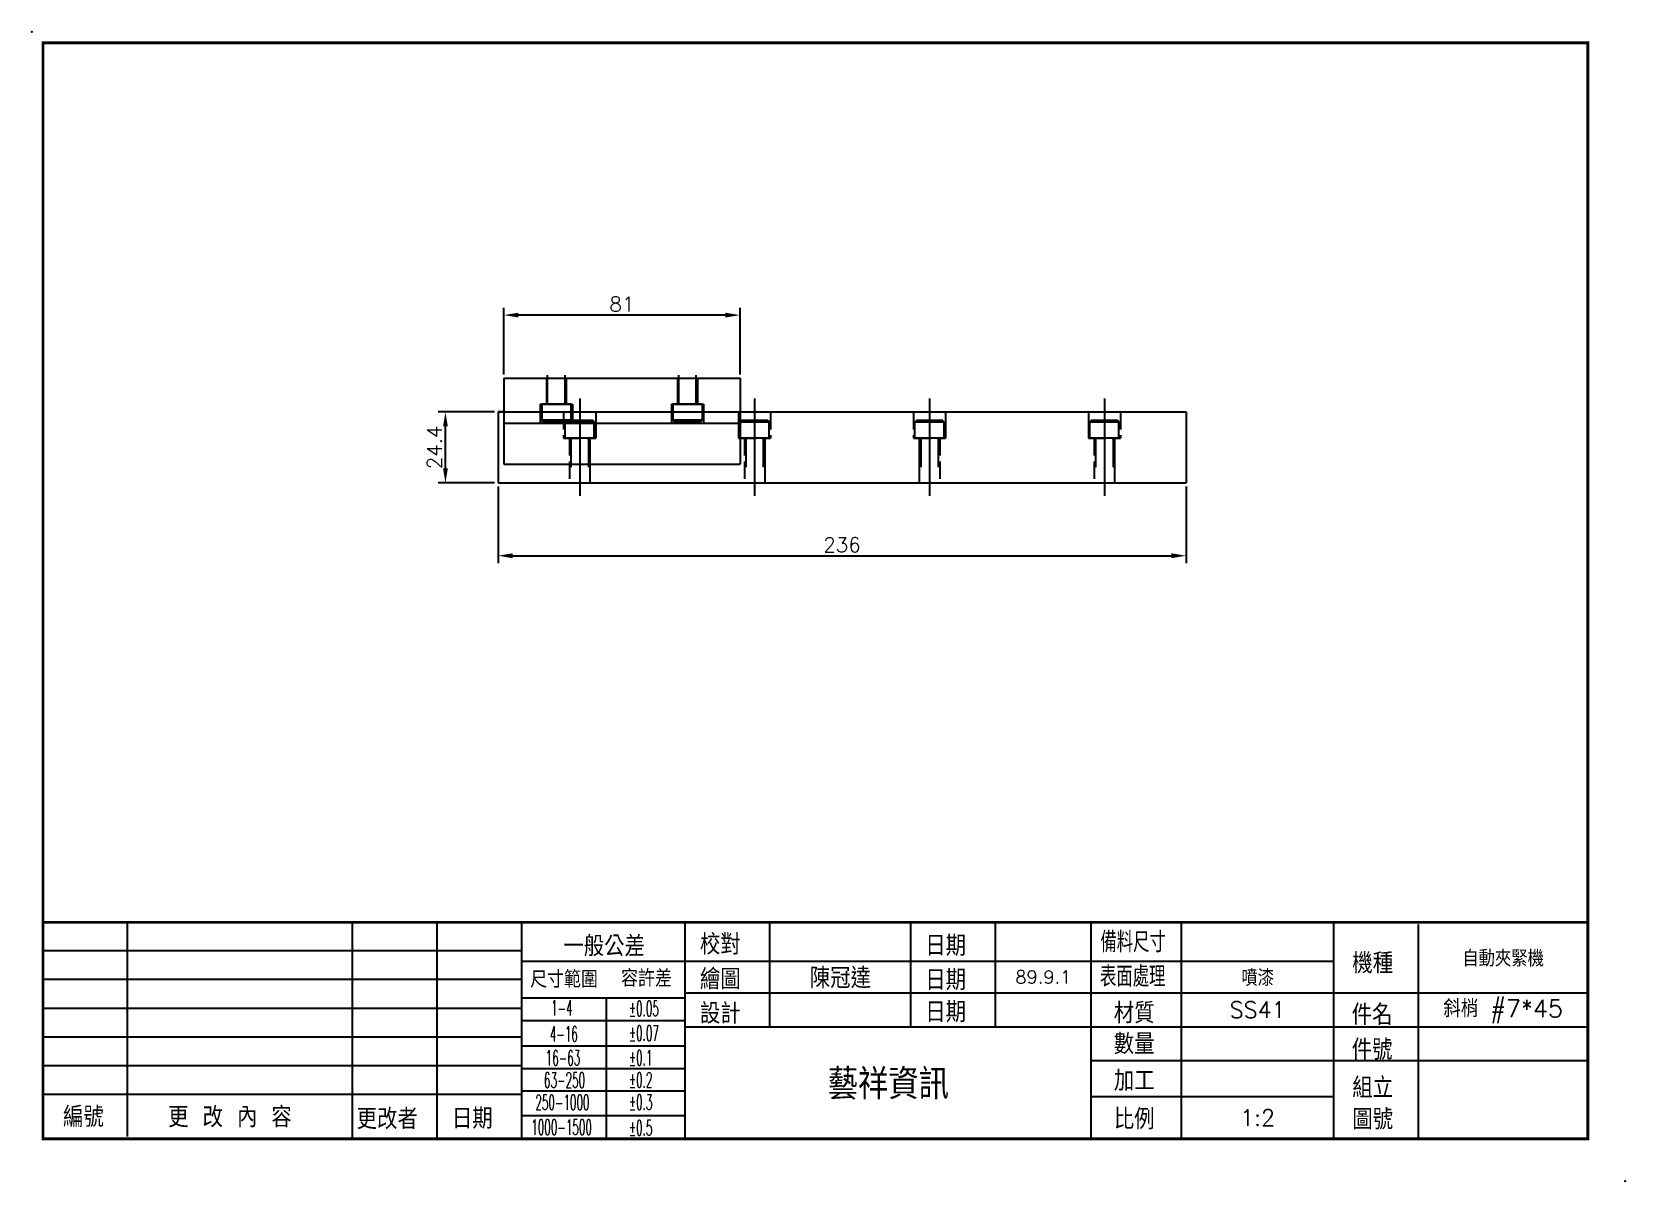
# Model space of a CAD drawing. Extents: x -430 to 116, y 858 to 1253.
import ezdxf
from ezdxf.enums import TextEntityAlignment as Align

# ---------------------------------------------------------------- set-up
doc = ezdxf.new("R2010")
doc.units = 0
doc.header["$LTSCALE"] = 2
doc.header["$MEASUREMENT"] = 0
doc.linetypes.add('CENTER', pattern=[22, 20, -1, 0, -1])
doc.linetypes.add('DASHED', pattern=[4, 3, -1])
doc.layers.get('0').update_dxf_attribs({"linetype": 'CONTINUOUS'})
doc.layers.get('DEFPOINTS').update_dxf_attribs({"linetype": 'CONTINUOUS'})
for name, color, linetype in [('BORDER', 7, 'CONTINUOUS'), ('DIM', 2, 'CONTINUOUS'), ('SHEET', 7, 'CONTINUOUS')]:
    doc.layers.add(name, color=color, linetype=linetype)
doc.styles.add('CHINA', font='romans.shx', dxfattribs={"bigfont": 'chineset.shx'})
doc.styles.add('ROMANS', font='romans', dxfattribs={"width": 0.5})
doc.styles.get("Standard").update_dxf_attribs({"font": 'txt.shx', "bigfont": 'chineset.shx'})
doc.dimstyles.get("Standard").update_dxf_attribs({"dimtxt": 0.18, "dimasz": 0.18, "dimexe": 0.18, "dimexo": 0.0625, "dimgap": 0.09, "dimtad": 0, "dimtih": 1, "dimtoh": 1, "dimdec": 4, "dimzin": 0, "dimtxsty": 'STANDARD', "dimcen": 0.09, "dimazin": 3, "dimtfac": 1, "dimtdec": 4, "dimtofl": 0, "dimtmove": 0, "dimatfit": 3, "dimtolj": 1, "dimtzin": 0})

# ---------------------------------------------------------------- blocks, each defined once
blk = doc.blocks.new('A4')
for p in [(-134.41, 77.3), (138.88, -119.82)]:
    blk.add_point(p)
at = {"layer": 'SHEET'}
for p, q in [((-117.99, -112.19), (-117.99, -75.44)), ((-79.39, -112.56), (-79.39, -75.44)), ((-64.88, -112.56), (-64.88, -75.44)), ((-50.37, -112.56), (-50.37, -75.44)), ((-22.32, -112.56), (-22.32, -75.44)), ((-7.82, -93.33), (-7.82, -75.44)), ((16.36, -93.33), (16.36, -75.44)), ((30.87, -93.33), (30.87, -75.44)), ((47.31, -112.56), (47.31, -75.44)), ((62.79, -112.56), (62.79, -75.44)), ((88.9, -112.56), (88.9, -75.44)), ((103.41, -112.56), (103.41, -75.81)), ((-132.5, -80.27), (-50.37, -80.27)), ((-50.37, -82.1), (88.9, -82.1)), ((-132.5, -85.2), (-50.37, -85.2)), ((-132.5, -90.14), (-50.37, -90.14)), ((-50.37, -88.39), (-22.32, -88.39)), ((-35.86, -112.56), (-35.86, -88.39)), ((-22.32, -87.52), (132.5, -87.52)), ((-50.37, -92.25), (-22.32, -92.25)), ((-132.5, -95.07), (-50.37, -95.07)), ((-22.32, -93.33), (132.5, -93.33)), ((-50.37, -96.61), (-22.32, -96.61)), ((-132.5, -100), (-50.37, -100)), ((-50.37, -100.48), (-22.32, -100.48)), ((47.31, -99.13), (132.5, -99.13)), ((-132.5, -104.93), (-50.37, -104.93)), ((-50.37, -104.34), (-22.32, -104.34)), ((47.31, -105.31), (88.9, -105.31)), ((-50.37, -108.59), (-22.32, -108.59))]:
    blk.add_line(p, q, dxfattribs=at)
at = {"layer": 'SHEET', "const_width": 0.5}
blk.add_lwpolyline([(-132.5, -112.56), (-132.5, 75.44), (132.5, 75.44), (132.5, -112.56)], close=True, dxfattribs=at)
blk.add_lwpolyline([(-132.5, -75.44), (132.5, -75.44)], dxfattribs=at)
at = {"layer": 'SHEET', "color": 2, "style": 'CHINA'}
blk.add_text('一般公差', height=3.5, dxfattribs=at).set_placement((-36.25, -79.33), align=Align.MIDDLE)
for s, height, p in [('校對', 3.5, (-19.82, -80.96)), ('日期', 3.5, (18.84, -81.18)), ('機種', 3.5, (92.08, -84.19)), ('尺寸範圍', 2.901, (-48.93, -86.66)), ('容許差', 2.901, (-33.34, -86.48)), ('繪圖', 3.5, (-19.82, -86.95)), ('日期', 3.5, (18.84, -87.06)), ('設計', 3.5, (-19.82, -92.82)), ('日期', 3.5, (18.84, -92.58)), ('材質', 3.5, (51.17, -92.74)), ('件名', 3.5, (91.98, -93.02)), ('數量', 3.5, (51.17, -98.05)), ('件號', 3.5, (91.98, -99.02)), ('加工', 3.5, (51.17, -104.35)), ('組立', 3.5, (92.08, -105.55)), ('編號', 3.5, (-129.06, -110.55)), ('更 改 內 容', 3.5, (-111.03, -110.59)), ('更改者', 3.5, (-78.7, -110.9)), ('日期', 3.5, (-62.36, -110.83)), ('比例', 3.5, (51.17, -110.93)), ('圖號', 3.5, (92.08, -110.97))]:
    blk.add_text(s, height=height, dxfattribs=at).set_placement(p)
at = {"layer": 'SHEET', "color": 2}
for s, height, style, width, p in [('備料尺寸', 3.5, 'CHINA', 0.8, (48.88, -80.56)), ('表面處理', 3.5, 'CHINA', 0.8, (48.82, -86.47)), ('1-4', 2.611, 'ROMANS', 0.5, (-45.35, -91.42)), ('%%p0.05', 2.611, 'ROMANS', 0.5, (-32, -91.52)), ('4-16', 2.611, 'ROMANS', 0.5, (-45.57, -95.88)), ('%%p0.07', 2.611, 'ROMANS', 0.5, (-32, -95.75)), ('16-63', 2.611, 'ROMANS', 0.5, (-46.27, -99.99)), ('%%p0.1', 2.611, 'ROMANS', 0.5, (-32, -99.98)), ('63-250', 2.611, 'ROMANS', 0.5, (-46.56, -103.81)), ('%%p0.2', 2.611, 'ROMANS', 0.5, (-32, -103.78)), ('250-1000', 2.611, 'ROMANS', 0.5, (-48.04, -107.62)), ('%%p0.3', 2.611, 'ROMANS', 0.5, (-32, -107.59)), ('1000-1500', 2.611, 'ROMANS', 0.5, (-48.75, -111.87)), ('%%p0.5', 2.611, 'ROMANS', 0.5, (-32, -111.98))]:
    blk.add_text(s, height=height, dxfattribs=dict(at, style=style, width=width)).set_placement(p)
blk = doc.blocks.new('A4TZT')
at = {"layer": 'DIM', "color": 2, "linetype": 'CONTINUOUS', "style": 'CHINA'}
for tag, height, p in [('ITEM', 2.8, (117.95, -81.48)), ('DRAWER', 3.5, (4.27, -84.81)), ('DATE1', 2.24, (39.09, -84.81)), ('SURFACE', 2.8, (75.84, -84.81)), ('DESIGNER', 3.5, (4.26, -90.48)), ('DATE2', 2.24, (39.09, -90.43)), ('MATERIAL', 2.8, (75.84, -90.43)), ('PARTNAME', 3, (117.95, -90.43)), ('QTY', 2.8, (75.84, -96.23)), ('PNUM', 2.8, (117.95, -96.23)), ('COMPANY', 5.2, (12.49, -102.95)), ('COMNO', 2.8, (117.95, -105.85)), ('SCALE', 2.8, (75.84, -108.94))]:
    blk.add_attdef(tag, text='', height=height, dxfattribs=at).set_placement(p, align=Align.MIDDLE)
blk = doc.blocks.new('*D3')
at = {"color": 0, "linetype": 'BYBLOCK'}
for p, q in [((-270.42, 1096.6), (-270.42, 1070.39)), ((-34.42, 1096.6), (-34.42, 1070.39)), ((-265.42, 1072.89), (-39.42, 1072.89))]:
    blk.add_line(p, q, dxfattribs=at)
for points in [[(-265.42, 1073.73), (-265.42, 1072.06), (-270.42, 1072.89)], [(-39.42, 1073.73), (-39.42, 1072.06), (-34.42, 1072.89)]]:
    blk.add_solid(points, dxfattribs=at)
at = {"layer": 'DEFPOINTS', "color": 0, "linetype": 'BYBLOCK'}
for p in [(-270.42, 1097.85), (-34.42, 1097.85), (-34.42, 1072.89)]:
    blk.add_point(p, dxfattribs=at)
at = {"color": 0, "linetype": 'BYBLOCK', "insert": (-152.42, 1076.64), "char_height": 5, "attachment_point": 5}
blk.add_mtext('\\A1;236', dxfattribs=at)
blk = doc.blocks.new('*D4')
at = {"color": 0, "linetype": 'BYBLOCK'}
for p, q in [((-271.67, 1122.25), (-290.97, 1122.25)), ((-288.47, 1102.85), (-288.47, 1117.25)), ((-271.67, 1097.85), (-290.97, 1097.85))]:
    blk.add_line(p, q, dxfattribs=at)
for points in [[(-289.3, 1117.25), (-287.64, 1117.25), (-288.47, 1122.25)], [(-289.3, 1102.85), (-287.64, 1102.85), (-288.47, 1097.85)]]:
    blk.add_solid(points, dxfattribs=at)
at = {"layer": 'DEFPOINTS', "color": 0, "linetype": 'BYBLOCK'}
for p in [(-288.47, 1122.25), (-270.42, 1122.25), (-270.42, 1097.85)]:
    blk.add_point(p, dxfattribs=at)
at = {"color": 0, "linetype": 'BYBLOCK', "insert": (-292.22, 1110.05), "char_height": 5, "attachment_point": 5, "rotation": 90}
blk.add_mtext('\\A1;24.4', dxfattribs=at)
blk = doc.blocks.new('*D5')
at = {"color": 0, "linetype": 'BYBLOCK'}
for p, q in [((-268.42, 1135.1), (-268.42, 1157.94)), ((-192.42, 1155.44), (-263.42, 1155.44)), ((-187.42, 1135.1), (-187.42, 1157.94))]:
    blk.add_line(p, q, dxfattribs=at)
for points in [[(-263.42, 1156.27), (-263.42, 1154.6), (-268.42, 1155.44)], [(-192.42, 1156.27), (-192.42, 1154.6), (-187.42, 1155.44)]]:
    blk.add_solid(points, dxfattribs=at)
at = {"layer": 'DEFPOINTS', "color": 0, "linetype": 'BYBLOCK'}
for p in [(-268.42, 1155.44), (-268.42, 1133.85), (-187.42, 1133.85)]:
    blk.add_point(p, dxfattribs=at)
at = {"color": 0, "linetype": 'BYBLOCK', "insert": (-227.92, 1159.19), "char_height": 5, "attachment_point": 5}
blk.add_mtext('\\A1;81', dxfattribs=at)

msp = doc.modelspace()

# ---------------------------------------------------------------- linework, layer by layer
at = {"color": 7, "linetype": 'CONTINUOUS'}
for p, q in [((-268.41999, 1133.84814), (-187.41999, 1133.84814)), ((-268.41999, 1133.84814), (-268.41999, 1104.34814)), ((-253.81999, 1133.84814), (-253.81999, 1124.84814)), ((-253.41999, 1124.84814), (-253.41999, 1134.84814)), ((-247.41999, 1124.84814), (-247.41999, 1134.84814)), ((-247.01999, 1133.84814), (-247.01999, 1124.84814)), ((-208.81999, 1133.84814), (-208.81999, 1124.84814)), ((-208.41999, 1124.84814), (-208.41999, 1134.84814)), ((-202.41999, 1124.84814), (-202.41999, 1134.84814)), ((-202.01999, 1133.84814), (-202.01999, 1124.84814)), ((-187.41999, 1133.84814), (-187.41999, 1104.34814)), ((-242.41999, 1126.80162), (-242.41999, 1093.44295)), ((-122.41999, 1126.80162), (-122.41999, 1093.44295)), ((-268.41999, 1122.24814), (-270.41999, 1122.24814)), ((-270.41999, 1122.24814), (-270.41999, 1097.84814)), ((-270.41999, 1122.24814), (-34.41999, 1122.24814)), ((-255.91999, 1124.84814), (-244.91999, 1124.84814)), ((-255.91999, 1124.84814), (-255.91999, 1118.34814)), ((-245.41999, 1124.84814), (-255.41999, 1124.84814)), ((-255.41999, 1124.84814), (-255.41999, 1119.34814)), ((-247.01999, 1124.84814), (-253.81999, 1124.84814)), ((-245.41999, 1124.84814), (-245.41999, 1119.34814)), ((-244.91999, 1124.84814), (-244.91999, 1118.34814)), ((-236.91999, 1122.24814), (-236.91999, 1113.24814)), ((-210.91999, 1124.84814), (-210.91999, 1118.34814)), ((-210.91999, 1124.84814), (-199.91999, 1124.84814)), ((-210.41999, 1124.84814), (-210.41999, 1119.34814)), ((-200.41999, 1124.84814), (-210.41999, 1124.84814)), ((-202.01999, 1124.84814), (-208.81999, 1124.84814)), ((-200.41999, 1124.84814), (-200.41999, 1119.34814)), ((-199.91999, 1124.84814), (-199.91999, 1118.34814)), ((-187.91999, 1122.24814), (-187.91999, 1113.24814)), ((-116.91999, 1122.24814), (-116.91999, 1113.24814)), ((-67.91999, 1122.24814), (-67.91999, 1113.24814)), ((-34.41999, 1122.24814), (-34.41999, 1097.84814)), ((-268.41999, 1118.34814), (-187.41999, 1118.34814)), ((-255.41999, 1119.34814), (-254.91999, 1118.84814)), ((-245.41999, 1119.34814), (-255.41999, 1119.34814)), ((-245.91999, 1118.84814), (-254.91999, 1118.84814)), ((-247.41999, 1118.74814), (-246.91999, 1119.24814)), ((-247.41999, 1113.24814), (-247.41999, 1118.74814)), ((-237.41999, 1118.74814), (-247.41999, 1118.74814)), ((-237.91999, 1119.24814), (-246.91999, 1119.24814)), ((-245.41999, 1119.34814), (-245.91999, 1118.84814)), ((-237.41999, 1118.74814), (-237.91999, 1119.24814)), ((-237.41999, 1113.24814), (-237.41999, 1118.74814)), ((-210.41999, 1119.34814), (-209.91999, 1118.84814)), ((-200.41999, 1119.34814), (-210.41999, 1119.34814)), ((-200.91999, 1118.84814), (-209.91999, 1118.84814)), ((-200.41999, 1119.34814), (-200.91999, 1118.84814)), ((-187.41999, 1118.74814), (-186.91999, 1119.24814)), ((-187.41999, 1113.24814), (-187.41999, 1118.74814)), ((-177.41999, 1118.74814), (-187.41999, 1118.74814)), ((-177.91999, 1119.24814), (-186.91999, 1119.24814)), ((-177.41999, 1118.74814), (-177.91999, 1119.24814)), ((-177.41999, 1113.24814), (-177.41999, 1118.74814)), ((-127.41999, 1118.74814), (-126.91999, 1119.24814)), ((-127.41999, 1113.24814), (-127.41999, 1118.74814)), ((-117.41999, 1118.74814), (-127.41999, 1118.74814)), ((-117.91999, 1119.24814), (-126.91999, 1119.24814)), ((-117.41999, 1118.74814), (-117.91999, 1119.24814)), ((-117.41999, 1113.24814), (-117.41999, 1118.74814)), ((-67.41999, 1118.74814), (-66.91999, 1119.24814)), ((-67.41999, 1113.24814), (-67.41999, 1118.74814)), ((-57.41999, 1118.74814), (-67.41999, 1118.74814)), ((-57.91999, 1119.24814), (-66.91999, 1119.24814)), ((-57.41999, 1118.74814), (-57.91999, 1119.24814)), ((-57.41999, 1113.24814), (-57.41999, 1118.74814)), ((-237.41999, 1113.24814), (-247.41999, 1113.24814)), ((-245.41999, 1113.24814), (-245.41999, 1103.24814)), ((-239.41999, 1113.24814), (-239.41999, 1103.24814)), ((-238.91999, 1113.24814), (-238.91999, 1097.84814)), ((-177.41999, 1113.24814), (-187.41999, 1113.24814)), ((-185.41999, 1113.24814), (-185.41999, 1103.24814)), ((-179.41999, 1113.24814), (-179.41999, 1103.24814)), ((-178.91999, 1113.24814), (-178.91999, 1097.84814)), ((-117.41999, 1113.24814), (-127.41999, 1113.24814)), ((-125.91999, 1113.24814), (-125.91999, 1097.84814)), ((-125.41999, 1113.24814), (-125.41999, 1103.24814)), ((-119.41999, 1113.24814), (-119.41999, 1103.24814)), ((-57.41999, 1113.24814), (-67.41999, 1113.24814)), ((-65.41999, 1113.24814), (-65.41999, 1103.24814)), ((-59.41999, 1113.24814), (-59.41999, 1103.24814)), ((-58.91999, 1113.24814), (-58.91999, 1097.84814)), ((-268.41999, 1104.34814), (-187.41999, 1104.34814)), ((-270.41999, 1097.84814), (-34.41999, 1097.84814))]:
    msp.add_line(p, q, dxfattribs=at)
at = {"color": 1, "linetype": 'CENTER'}
for p, q in [((-182.41999, 1126.80162), (-182.41999, 1093.44295)), ((-62.41999, 1126.80162), (-62.41999, 1093.44295))]:
    msp.add_line(p, q, dxfattribs=at)
at = {"color": 3, "linetype": 'DASHED'}
for p, q in [((-268.41999, 1122.24814), (-187.41999, 1122.24814)), ((-247.91999, 1122.24814), (-247.91999, 1113.24814)), ((-176.91999, 1122.24814), (-176.91999, 1113.24814)), ((-127.91999, 1122.24814), (-127.91999, 1113.24814)), ((-56.91999, 1122.24814), (-56.91999, 1113.24814)), ((-247.91999, 1113.24814), (-236.91999, 1113.24814)), ((-245.91999, 1113.24814), (-245.91999, 1097.84814)), ((-187.91999, 1113.24814), (-176.91999, 1113.24814)), ((-185.91999, 1113.24814), (-185.91999, 1097.84814)), ((-127.91999, 1113.24814), (-116.91999, 1113.24814)), ((-118.91999, 1113.24814), (-118.91999, 1097.84814)), ((-67.91999, 1113.24814), (-56.91999, 1113.24814)), ((-65.91999, 1113.24814), (-65.91999, 1097.84814))]:
    msp.add_line(p, q, dxfattribs=at)

# ---------------------------------------------------------------- block references
at = {"layer": 'BORDER', "xscale": 2, "yscale": 2, "zscale": 2}
msp.add_blockref('A4', (-161.53667, 1097.99878), dxfattribs=at)
at = {"layer": 'BORDER'}
ref = msp.add_blockref('A4TZT', (-161.53667, 1097.99878), dxfattribs=dict(at, xscale=2, yscale=2, zscale=2))
ref.add_attrib('DRAWER', '陳冠達', dxfattribs={"layer": 'DIM', "color": 2, "linetype": 'CONTINUOUS', "height": 7, "style": 'CHINA'}).set_placement((-152.99026, 928.37469), align=Align.MIDDLE)
ref.add_attrib('COMPANY', '藝祥資訊', dxfattribs={"layer": 'DIM', "color": 2, "linetype": 'CONTINUOUS', "height": 10.4, "style": 'CHINA'}).set_placement((-136.54865, 892.10644), align=Align.MIDDLE)
ref.add_attrib('DATE1', '89.9.1', dxfattribs={"layer": 'DIM', "color": 2, "linetype": 'CONTINUOUS', "height": 4.48, "style": 'CHINA'}).set_placement((-83.35522, 928.37469), align=Align.MIDDLE)
ref.add_attrib('SURFACE', '噴漆', dxfattribs={"layer": 'DIM', "color": 2, "linetype": 'CONTINUOUS', "height": 5.6, "style": 'CHINA'}).set_placement((-9.85157, 928.37469), align=Align.MIDDLE)
ref.add_attrib('MATERIAL', 'SS41', dxfattribs={"layer": 'DIM', "color": 2, "linetype": 'CONTINUOUS', "height": 5.6, "style": 'CHINA'}).set_placement((-9.85157, 917.14669), align=Align.MIDDLE)
ref.add_attrib('SCALE', '1:2', dxfattribs={"layer": 'DIM', "color": 2, "linetype": 'CONTINUOUS', "height": 5.6, "style": 'CHINA'}).set_placement((-9.85157, 880.12276), align=Align.MIDDLE)
ref.add_attrib('PARTNAME', '斜梢 #7*45', dxfattribs={"layer": 'DIM', "color": 2, "linetype": 'CONTINUOUS', "height": 6, "style": 'CHINA'}).set_placement((74.36975, 917.14669), align=Align.MIDDLE)
ref.add_attrib('ITEM', '自動夾緊機', dxfattribs={"layer": 'DIM', "color": 2, "linetype": 'CONTINUOUS', "height": 5.6, "style": 'CHINA'}).set_placement((74.36975, 935.03903), align=Align.MIDDLE)

# ---------------------------------------------------------------- dimensions: what is measured, and where the dimension line sits
at = {"layer": 'DIM'}
for base, p1, p2, picture, middle in [((-268.41999, 1155.43549), (-187.41999, 1133.84814), (-268.41999, 1133.84814), '*D5', (-227.91999, 1159.18549)), ((-34.41999, 1072.8935), (-270.41999, 1097.84814), (-34.41999, 1097.84814), '*D3', (-152.41999, 1076.6435))]:
    dim = msp.add_linear_dim(base=base, p1=p1, p2=p2, dimstyle='STANDARD', override={"dimscale": 2, "dimtxt": 2.5, "dimasz": 2.5, "dimexe": 1.25, "dimexo": 0.625, "dimgap": 0.625, "dimtad": 1, "dimtih": 0, "dimtoh": 0, "dimzin": 8, "dimcen": 2.5, "dimtdec": 8, "dimtofl": 1}, dxfattribs=at)
    dim.commit()
    dim.dimension.update_dxf_attribs({"geometry": picture, "text_midpoint": middle})
dim = msp.add_linear_dim(base=(-288.46842, 1122.24814), p1=(-270.41999, 1097.84814), p2=(-270.41999, 1122.24814), angle=90, dimstyle='STANDARD', override={"dimscale": 2, "dimtxt": 2.5, "dimasz": 2.5, "dimexe": 1.25, "dimexo": 0.625, "dimgap": 0.625, "dimtad": 1, "dimtih": 0, "dimtoh": 0, "dimzin": 8, "dimcen": 2.5, "dimtdec": 8, "dimtofl": 1}, dxfattribs=at)
dim.commit()
dim.dimension.update_dxf_attribs({"geometry": '*D4', "text_midpoint": (-292.21842, 1110.04814)})

doc.saveas('drawing.dxf')
